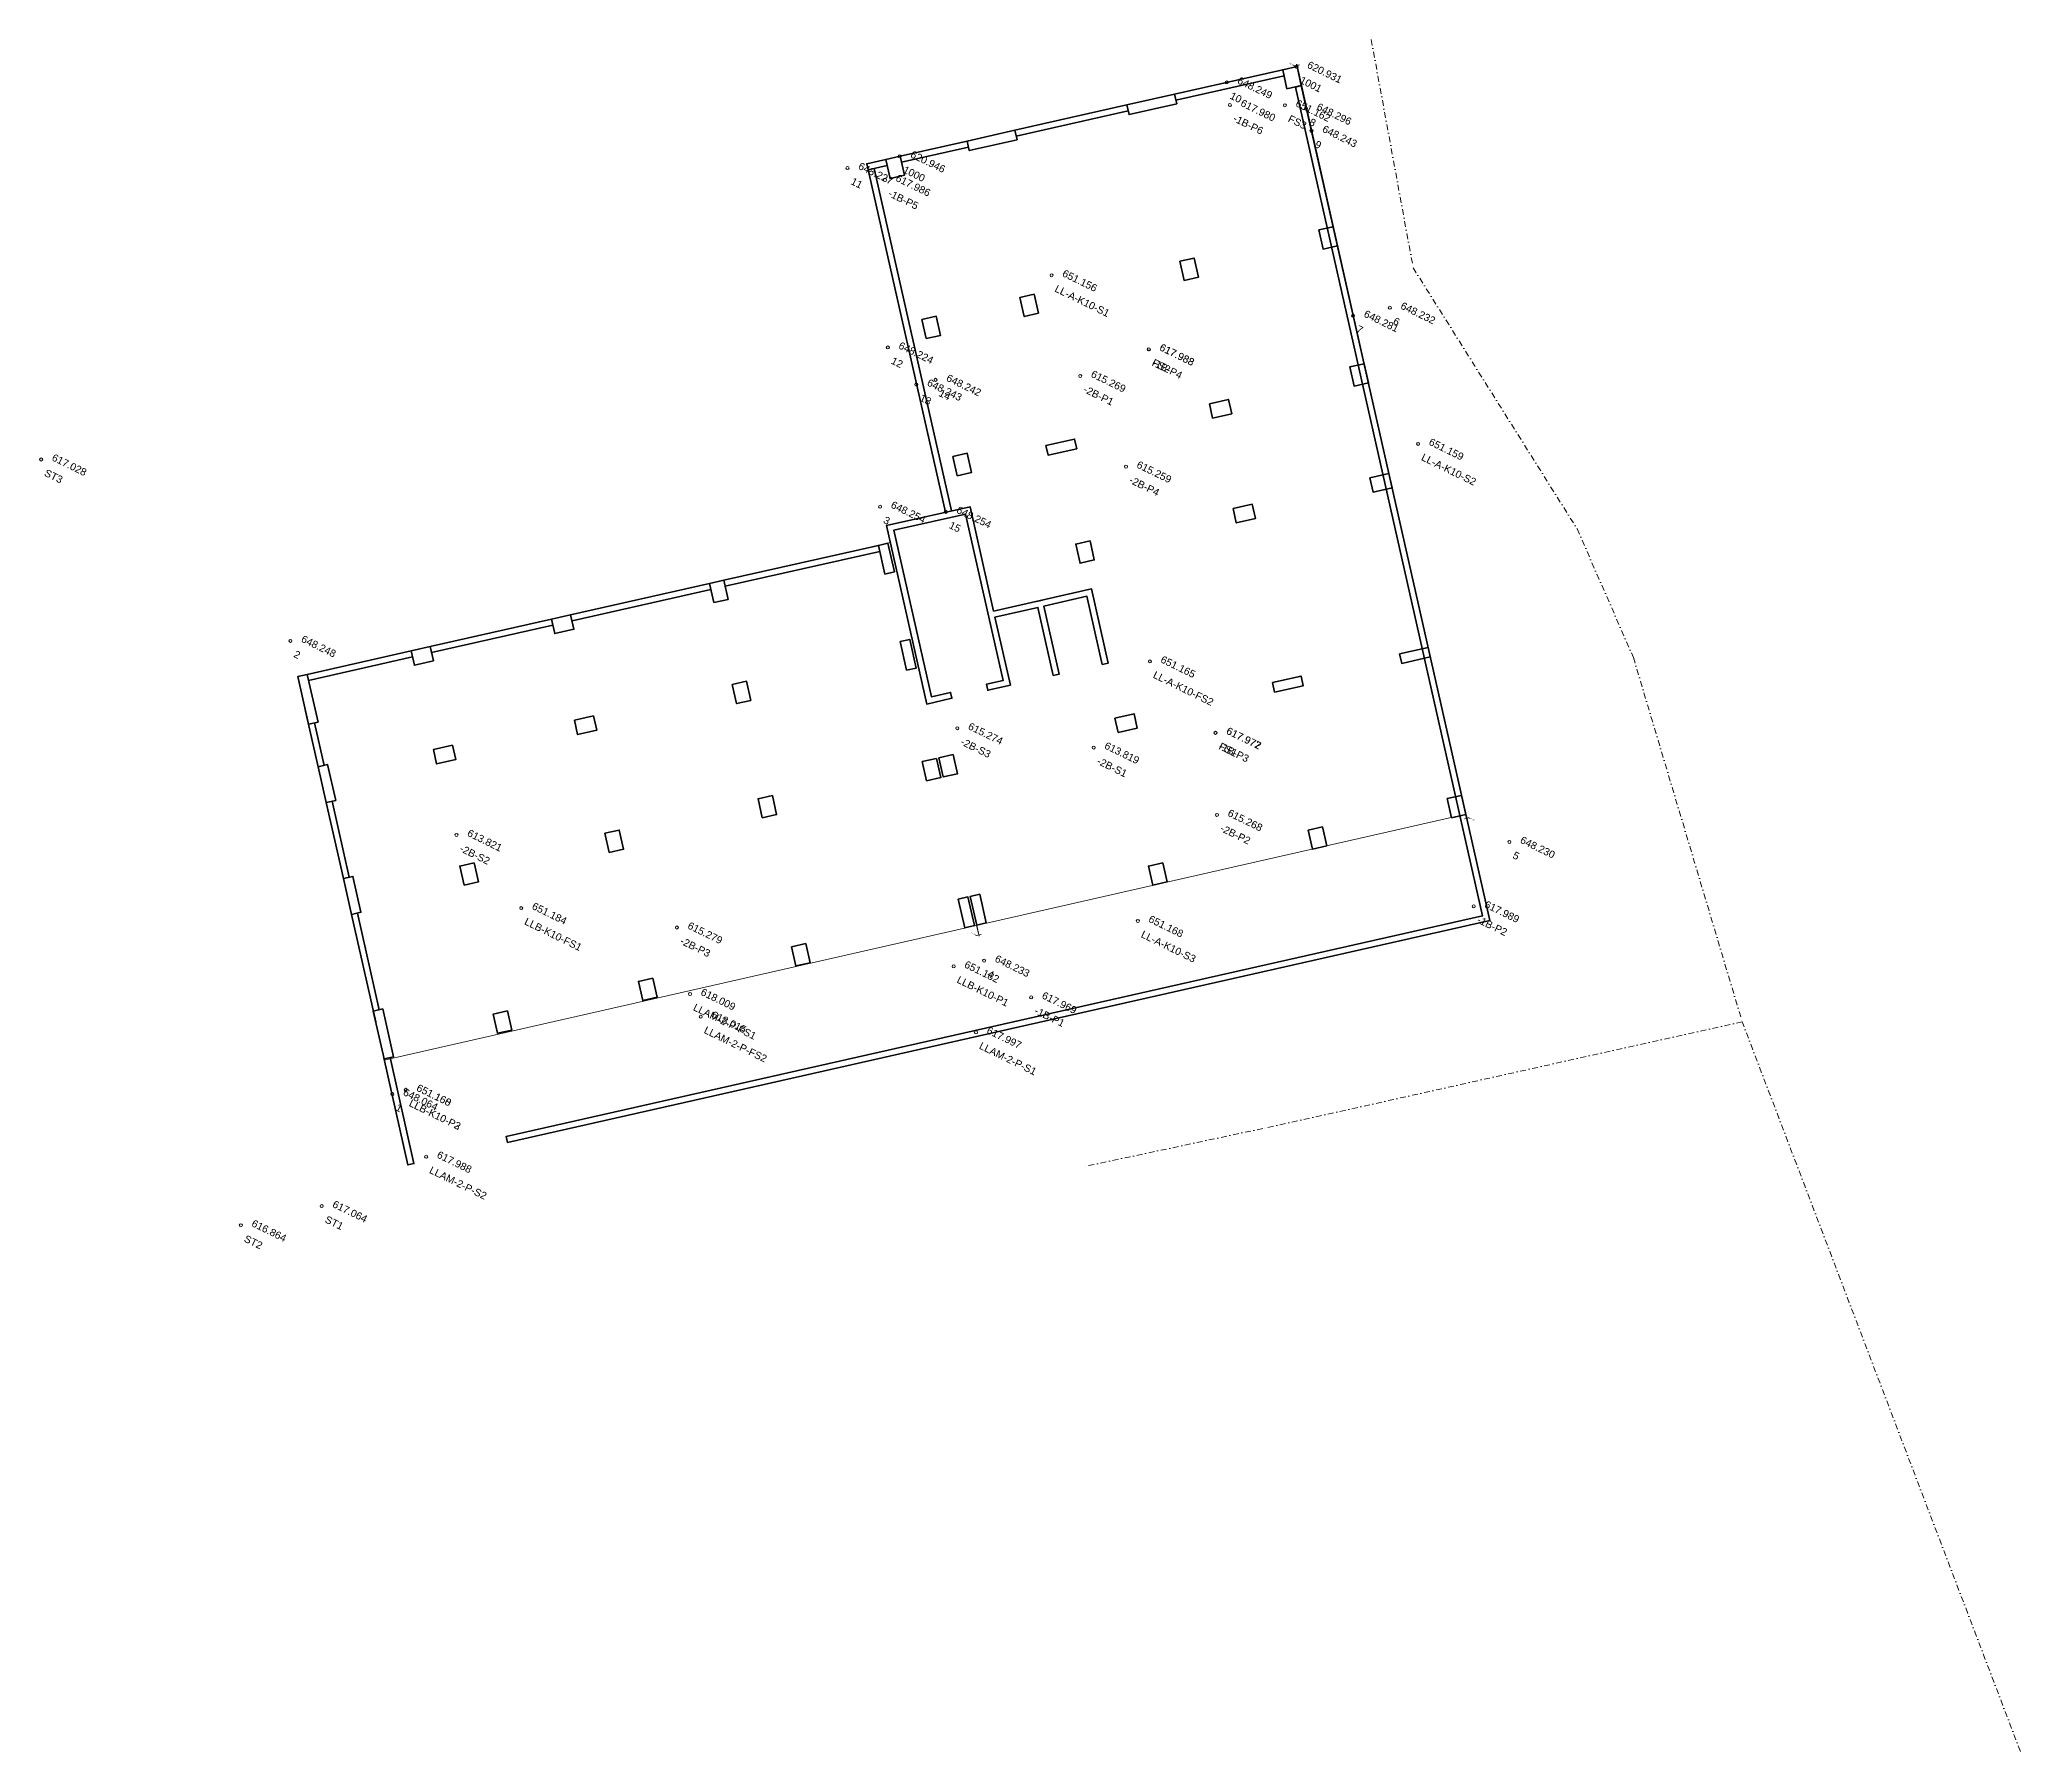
# Model space of a CAD drawing. Header units: millimetres. Extents: x -7085 to 122800, y -120799 to 121915.
# Drawn here: x 24109 to 105010, y 52000 to 121915 of the extents above; entities that cross this region are included whole.
import ezdxf

# ---------------------------------------------------------------- set-up
doc = ezdxf.new("R2010")
doc.units = ezdxf.units.MM
doc.header["$MEASUREMENT"] = 0
doc.linetypes.add('Dot & Dashed', pattern=[502.708322, 238.125, -132.291667, 0, -132.291655])
for name, color, linetype, lineweight in [('A - objekti 1 gjendja faktike_Pen_No__1', 7, 'Continuous', 13), ('A - objekti 1 gjendja faktike_Pen_No__2', 8, 'Continuous', 15), ('A - objekti 1 gjendja faktike_Pen_No__7', 7, 'Continuous', 35)]:
    doc.layers.add(name, color=color, linetype=linetype, lineweight=lineweight)
for name, color, linetype, lineweight, true_color in [('A - objekti 1 gjendja faktike_Pen_No__210', 7, 'Continuous', 0, 0xe8e8e8), ('A - objekti 1 gjendja faktike_Pen_No__3', 7, 'Continuous', 18, 0xff6600), ('A - objekti 1 gjendja faktike_Pen_No__4', 7, 'Continuous', 20, 0x029e21), ('A - objekti 1 gjendja faktike_Pen_No__8', 7, 'Continuous', 35, 0xa80f02)]:
    doc.layers.add(name, color=color, linetype=linetype, lineweight=lineweight, true_color=true_color)
doc.styles.add('GENERATED_STYLE_1', font='')
doc.styles.get('GENERATED_STYLE_1').set_extended_font_data('Arial')

msp = doc.modelspace()

# ---------------------------------------------------------------- hatches: boundary and pattern name
at = {"layer": 'A - objekti 1 gjendja faktike_Pen_No__1', "linetype": 'Continuous', "lineweight": 13}
for points in [[(75408.8, 120859.2), (75412.1, 120844.6), (75454.3, 120861.8)], [(75516.1, 120883.5), (75473.8, 120866.2), (75519.4, 120868.8)], [(82351.7, 90111.9), (82355, 90097.2), (82397.3, 90114.4)], [(82441.4, 90132.1), (82399.2, 90114.9), (82444.8, 90117.5)], [(62422.3, 85341.1), (62425.6, 85326.5), (62467.9, 85343.7)], [(62515, 85362), (62472.8, 85344.8), (62518.3, 85347.4)]]:
    msp.add_hatch(color=7, dxfattribs=at).paths.add_polyline_path(points)

# ---------------------------------------------------------------- linework, layer by layer
at = {"layer": 'A - objekti 1 gjendja faktike_Pen_No__1', "color": 7, "linetype": 'Continuous', "lineweight": 13}
for p, q in [((75484.5, 120818.8), (59256.3, 117154.4)), ((75366.5, 120842), (75326.1, 120861.8)), ((75410.4, 120851.9), (75366.5, 120842)), ((75461.6, 120829.7), (75444.4, 120905.7)), ((75454.3, 120861.8), (75454.3, 120861.8)), ((75481.1, 120834.1), (75463.9, 120910.1)), ((75465, 120814.4), (75465, 120814.4)), ((75484.5, 120818.8), (75484.6, 120818.8)), ((75484.5, 120818.8), (75484.6, 120818.8)), ((75484.5, 120818.8), (82365.1, 90265.7)), ((75517.7, 120876.1), (75561.6, 120886)), ((57890.7, 116846), (59256.3, 117154.4)), ((61106.7, 102607.8), (57890.7, 116846)), ((59256.3, 117154.4), (59256.4, 117154.4)), ((58696.7, 102063.5), (61106.7, 102607.8)), ((58853.5, 101369.3), (58696.7, 102063.5)), ((34649.3, 95901), (58853.5, 101369.3)), ((38187.2, 80233.4), (34649.3, 95901)), ((82361.3, 90273.6), (38188.1, 80233.6)), ((82353.4, 90104.5), (82309.5, 90094.6)), ((82363.2, 90265.3), (82363.2, 90265.2)), ((82365.1, 90265.7), (82365.2, 90265.7)), ((82365.1, 90265.7), (82365.2, 90265.7)), ((82366.6, 90250), (82407.2, 90070.6)), ((82368.6, 90250.5), (82409.1, 90071)), ((82399.2, 90114.9), (82399.2, 90114.9)), ((82443.1, 90124.8), (82487, 90134.7)), ((82487, 90134.7), (82527.4, 90115)), ((62380.1, 85323.9), (62339.7, 85343.6)), ((62376.7, 85747.4), (62376.8, 85747.3)), ((62376.7, 85747.4), (62376.8, 85747.3)), ((62424, 85333.8), (62380.1, 85323.9)), ((62380.2, 85732.1), (62477.8, 85299.8)), ((62381.6, 85748.5), (62381.6, 85748.4)), ((62385, 85733.2), (62482.7, 85300.9)), ((62467.9, 85343.7), (62467.9, 85343.7)), ((62516.7, 85354.7), (62560.5, 85364.6))]:
    msp.add_line(p, q, dxfattribs=at)
at = {"layer": 'A - objekti 1 gjendja faktike_Pen_No__2', "color": 8, "linetype": 'Dot & Dashed', "lineweight": 15}
for points in [[(80209.5, 112593.1), (86906.4, 101929.6)], [(86906.4, 101929.6), (89203.6, 96677.6)], [(89203.6, 96677.6), (93649.7, 81793.7)], [(93649.7, 81793.7), (74068.7, 77440.5)], [(105010.1, 51999.7), (93649.7, 81793.7)], [(74068.7, 77440.5), (66808.9, 75893.1)]]:
    msp.add_lwpolyline(points, dxfattribs=at)
at = {"layer": 'A - objekti 1 gjendja faktike_Pen_No__210', "color": 254, "linetype": 'Continuous', "lineweight": 0, "true_color": 0xe8e8e8}
for p, q in [((72594.3, 120166), (72594.4, 120166)), ((75831.3, 119093.8), (75831.3, 119093.8)), ((76057.8, 118183.9), (76057.8, 118183.9)), ((57106.2, 116669.6), (57106.2, 116669.6)), ((79256.9, 110965.1), (79257, 110965.1)), ((77757.2, 110636.2), (77757.3, 110636.2)), ((58753.5, 109341), (58753.6, 109341)), ((59918.9, 107826.5), (59918.9, 107826.5)), ((60702, 108019.2), (60702.1, 108019.2)), ((58438.1, 102835.9), (58438.2, 102835.8)), ((61118.5, 102626.7), (61118.6, 102626.7)), ((34354.3, 97356.4), (34354.3, 97356.4)), ((84141.6, 89144.2), (84141.7, 89144.1)), ((62685.8, 84298.1), (62685.8, 84298.1)), ((38515.8, 78842.9), (38515.8, 78842.9))]:
    msp.add_line(p, q, dxfattribs=at)
for centre in [(72594.3, 120166), (75831.3, 119093.8), (76057.8, 118183.9), (57106.2, 116669.6), (79256.9, 110965.1), (77757.2, 110636.2), (58753.5, 109341), (59918.9, 107826.5), (60702, 108019.2), (58438.1, 102835.9), (61118.5, 102626.7), (34354.3, 97356.4), (84141.6, 89144.2), (62685.8, 84298.1), (38515.8, 78842.9)]:
    msp.add_circle(centre, 62.5, dxfattribs=at)
at = {"layer": 'A - objekti 1 gjendja faktike_Pen_No__3', "color": 30, "linetype": 'Continuous', "lineweight": 18, "true_color": 0xff6600}
for p, q in [((75444.1, 120804.5), (75444.2, 120804.5)), ((72722.6, 119244.1), (72722.6, 119244.1)), ((74970, 119230.9), (74970.1, 119230.9)), ((59239.2, 117146.5), (59239.2, 117146.5)), ((58633.9, 116181.2), (58633.9, 116181.2)), ((65439.3, 112289.8), (65439.4, 112289.8)), ((69411.3, 109269), (69411.3, 109269)), ((69411.8, 109263.2), (69411.8, 109263.1)), ((66610.3, 108177), (66610.4, 108176.9)), ((80411.1, 105403.5), (80411.1, 105403.5)), ((24171.2, 104765.1), (24171.2, 104765.1)), ((68477.5, 104475.1), (68477.6, 104475.1)), ((69455.7, 96517.5), (69455.8, 96517.4)), ((61593, 93788.8), (61593.1, 93788.7)), ((72135.1, 93603), (72135.1, 93602.9)), ((72140.9, 93599), (72141, 93599)), ((67162, 92999.3), (67162, 92999.3)), ((72195.9, 90249.7), (72195.9, 90249.7)), ((41135.9, 89428.5), (41136, 89428.5)), ((43778.4, 86443), (43778.4, 86443)), ((68962.7, 85918.5), (68962.8, 85918.5)), ((82683.8, 86512), (82683.8, 86512)), ((50137.6, 85649.1), (50137.6, 85649.1)), ((61440.1, 84061), (61440.2, 84061)), ((50672.5, 82935.7), (50672.5, 82935.7)), ((64607.3, 82795.8), (64607.3, 82795.8)), ((51112, 82006.3), (51112.1, 82006.3)), ((62353.2, 81367.5), (62353.2, 81367.5)), ((39062.5, 79021), (39062.5, 79020.9)), ((39064.7, 79021), (39064.8, 79021)), ((39896.7, 76289.2), (39896.8, 76289.2)), ((35631.4, 74271.1), (35631.5, 74271.1)), ((32328.1, 73485.8), (32328.2, 73485.8))]:
    msp.add_line(p, q, dxfattribs=at)
for centre in [(75444.1, 120804.5), (72722.6, 119244.1), (74970, 119230.9), (59239.2, 117146.5), (58633.9, 116181.2), (65439.3, 112289.8), (69411.3, 109269), (69411.8, 109263.2), (66610.3, 108177), (80411.1, 105403.5), (24171.2, 104765.1), (68477.5, 104475.1), (69455.7, 96517.5), (61593, 93788.8), (67162, 92999.3), (72135.1, 93603), (72140.9, 93599), (72195.9, 90249.7), (41135.9, 89428.5), (82683.8, 86512), (43778.4, 86443), (68962.7, 85918.5), (50137.6, 85649.1), (61440.1, 84061), (50672.5, 82935.7), (64607.3, 82795.8), (51112, 82006.3), (62353.2, 81367.5), (39062.5, 79021), (39064.7, 79021), (39896.7, 76289.2), (35631.4, 74271.1), (32328.1, 73485.8)]:
    msp.add_circle(centre, 62.5, dxfattribs=at)
at = {"layer": 'A - objekti 1 gjendja faktike_Pen_No__4', "color": 104, "linetype": 'Dot & Dashed', "lineweight": 20, "true_color": 0x029e21}
msp.add_lwpolyline([(78496.7, 121914.9), (80209.5, 112593.1)], dxfattribs=at)
at = {"layer": 'A - objekti 1 gjendja faktike_Pen_No__7', "color": 7, "linetype": 'Continuous', "lineweight": 35}
for p, q in [((65073.4, 99025.1), (64829.5, 98970.1)), ((62834.6, 95341.5), (62870.7, 95349.7)), ((62834.6, 95341.5), (62870.7, 95349.7))]:
    msp.add_line(p, q, dxfattribs=at)
at = {"layer": 'A - objekti 1 gjendja faktike_Pen_No__8', "color": 14, "linetype": 'Continuous', "lineweight": 35, "true_color": 0xa80f02}
msp.add_line((61350.5, 102662.8), (58190.5, 116657.4), dxfattribs=at)
at = {"layer": 'A - objekti 1 gjendja faktike_Pen_No__8', "color": 14, "linetype": 'Continuous', "lineweight": 35, "true_color": 0xa80f02, "flags": 128}
for points in [[(74879.7, 120682.3), (70467, 119685.8)], [(70522.1, 119441.6), (74934.9, 120438)], [(68516.1, 119245.3), (63941.5, 118212.3)], [(63996.6, 117968.1), (68571.2, 119001.1)], [(61990.6, 117771.8), (59256.3, 117154.4)], [(59311.5, 116910.2), (62045.8, 117527.6)], [(57890.7, 116846), (61106.7, 102607.7)], [(58369.2, 101257.1), (52051.2, 99830.5)], [(52106.2, 99586.6), (58424.3, 101013.3)], [(51465.9, 99698.3), (45798.5, 98418.6)], [(45853.6, 98174.7), (51521, 99454.5)], [(45018.2, 98242.4), (40062.9, 97123.5)], [(40118, 96879.6), (45073.2, 97998.5)], [(39282.6, 96947.3), (35039.5, 95989.1)], [(35094.6, 95745.3), (39337.6, 96703.4)], [(34969.6, 94486.8), (35482.5, 92215.2)], [(35334.6, 94005.4), (35726.4, 92270.2)], [(35812.1, 90751.8), (36513.6, 87648.7)], [(36757.5, 87703.8), (36056.8, 90807.1)], [(36844.1, 86185.5), (37835.5, 81794.8)], [(37980.3, 82288.8), (37087.9, 86240.6)], [(38165.9, 80331.6), (39154.2, 75955), (39398, 76010), (38420.8, 80338)]]:
    msp.add_lwpolyline(points, dxfattribs=at)
for points in [[(75055.9, 119901.9), (75641.2, 120034.1), (75465, 120814.4), (74879.7, 120682.3)], [(68516.1, 119245.3), (68604.2, 118855.1), (70555.1, 119295.6), (70467, 119685.8)], [(61990.6, 117771.8), (62078.7, 117381.6), (64029.6, 117822.2), (63941.5, 118212.3)], [(57945.9, 116601.8), (58726.2, 116778), (58671.1, 117022.2), (57890.7, 116846)], [(59256.3, 117154.4), (58671.1, 117022.2), (58847.3, 116241.9), (59432.5, 116374)], [(76941.8, 114274.3), (76356.5, 114142.1), (76532.8, 113361.7), (77118, 113493.9)], [(70675.7, 112859.3), (70851.9, 112079), (71437.2, 112211.1), (71261, 112991.5)], [(64911.7, 110737.6), (64735.5, 111518), (64150.2, 111385.8), (64326.4, 110605.5)], [(60324.1, 109701.7), (60909.3, 109833.9), (60733.1, 110614.2), (60147.9, 110482.1)], [(78205.7, 108677.2), (77620.4, 108545), (77796.6, 107764.6), (78381.9, 107896.8)], [(71886.1, 107045.1), (72018.2, 106459.8), (72798.6, 106636), (72666.4, 107221.3)], [(65209.6, 105332.5), (65297.7, 104942.3), (66468.2, 105206.6), (66380.1, 105596.8)], [(61587.9, 104104.6), (62173.2, 104236.8), (61997, 105017.1), (61411.7, 104885)], [(78436.8, 104021.7), (78568.9, 103436.5), (79349.3, 103612.7), (79217.1, 104197.9)], [(63073.7, 98573.6), (67073, 99476.7), (67755.8, 96452.8), (67512, 96397.7), (66884.2, 99177.7), (65128.4, 98781.3), (65756.2, 96001.3), (65512.3, 95946.2), (64884.6, 98726.2), (63128.8, 98329.7), (63756.5, 95549.7), (62834.6, 95341.5), (62779.5, 95585.4), (63457.6, 95738.5), (61922.8, 102535.7), (58996.4, 101874.9), (60531.3, 95077.7), (61316.3, 95255), (61371.4, 95011.2), (60342.5, 94778.8), (58696.7, 102063.5), (62111.6, 102834.6)], [(72853.4, 102761), (72985.6, 102175.7), (73766, 102351.9), (73633.8, 102937.2)], [(58633.5, 100086.6), (59023.7, 100174.7), (58759.4, 101345.2), (58369.2, 101257.1)], [(67010.8, 101441.7), (66425.5, 101309.5), (66601.7, 100529.2), (67187, 100661.3)], [(51642.1, 98918), (51465.9, 99698.3), (52051.2, 99830.5), (52227.4, 99050.1)], [(45018.2, 98242.4), (45798.5, 98418.6), (45930.7, 97833.3), (45150.3, 97657.1)], [(40195.1, 96538.2), (40062.9, 97123.5), (39282.6, 96947.3), (39414.7, 96362)], [(59520.9, 96156.7), (59911.1, 96244.8), (59646.8, 97415.3), (59256.6, 97327.2)], [(79651.6, 96825.7), (79739.7, 96435.5), (80910.2, 96699.8), (80822.1, 97090)], [(35089.9, 93950.2), (35480, 94038.3), (35039.5, 95989.1), (34649.3, 95901)], [(53158.8, 94925.1), (52573.6, 94793), (52397.4, 95573.3), (52982.6, 95705.5)], [(74458.5, 95653), (74546.6, 95262.8), (75717.1, 95527.2), (75629, 95917.3)], [(45949.6, 94117.4), (46081.8, 93532.1), (46862.1, 93708.3), (46730, 94293.6)], [(68030.6, 94201.6), (68162.7, 93616.3), (68943.1, 93792.5), (68810.9, 94377.8)], [(40972.3, 93096), (41104.5, 92510.7), (40324.1, 92334.5), (40192, 92919.8)], [(35812.1, 90751.8), (35481.7, 92215), (35871.9, 92303.1), (36202.3, 90839.9)], [(60744, 92556.2), (60158.7, 92424.1), (60335, 91643.7), (60920.2, 91775.9)], [(60744, 92556.2), (60158.7, 92424.1), (60335, 91643.7), (60920.2, 91775.9)], [(61424.8, 92709.9), (60839.5, 92577.8), (61015.7, 91797.4), (61601, 91929.6)], [(53626.7, 90128.9), (54212, 90261.1), (54035.8, 91041.5), (53450.5, 90909.3)], [(82187, 91045.6), (81601.7, 90913.5), (81777.9, 90133.1), (82363.2, 90265.3)], [(47197.9, 89497.4), (47783.1, 89629.6), (47959.3, 88849.2), (47374.1, 88717)], [(76506.1, 89762.8), (75920.9, 89630.7), (76097.1, 88850.3), (76682.3, 88982.5)], [(41443.4, 87377.9), (41267.2, 88158.2), (41852.4, 88290.4), (42028.7, 87510)], [(69980.7, 88289.4), (69395.4, 88157.2), (69571.6, 87376.8), (70156.9, 87509)], [(36513.6, 87648.7), (36903, 87736.6), (37233.4, 86273.4), (36843.2, 86185.3)], [(61895.9, 85638.8), (62286.1, 85726.9), (62021.8, 86897.4), (61631.6, 86809.3)], [(61631.6, 86809.3), (62021.8, 86897.4), (62286.1, 85726.9), (61895.9, 85638.8)], [(62381.6, 85748.5), (62771.8, 85836.6), (62507.5, 87007.1), (62117.3, 86919)], [(54816.5, 84860.5), (54992.7, 84079.9), (55578.2, 84212.3), (55401.7, 84992)], [(49149, 83580.6), (49325.2, 82800.3), (48740, 82668.1), (48563.8, 83448.5)], [(38176.1, 80282.7), (38566.2, 80370.8), (38125.7, 82321.7), (37735.5, 82233.6)], [(37735.5, 82233.6), (38125.7, 82321.7), (38566.2, 80370.8), (38176.1, 80282.7)], [(43218.5, 82241.1), (43394.6, 81460.5), (42809.5, 81329.1), (42632.9, 82108.8)]]:
    msp.add_lwpolyline(points, close=True, dxfattribs=at)
at = {"layer": 'A - objekti 1 gjendja faktike_Pen_No__8', "color": 14, "linetype": 'Continuous', "lineweight": 35, "true_color": 0xa80f02}
msp.add_lwpolyline([(43222.2, 76873.6), (83341.5, 85932.8), (75641.2, 120034.1), (75397.4, 119979), (83042.6, 86121.6), (43167.1, 77117.4)], close=True, dxfattribs=at)

# ---------------------------------------------------------------- texts
at = {"layer": 'A - objekti 1 gjendja faktike_Pen_No__1', "color": 7, "linetype": 'Continuous', "lineweight": 13, "char_height": 45, "attachment_point": 7, "rotation": 333.954051, "style": 'GENERATED_STYLE_1'}
for s, insert in [('\\A1;{\\pql;\\fArial|b0|i0|c0|p34;0.0200}', (75128, 120934.4)), ('\\A1;{\\pql;\\fArial|b0|i0|c0|p34;0.0020}', (82537.5, 90085.9)), ('\\A1;{\\pql;\\fArial|b0|i0|c0|p34;0.0050}', (62141.6, 85416.3))]:
    msp.add_mtext(s, dxfattribs=dict(at, insert=insert))
at = {"layer": 'A - objekti 1 gjendja faktike_Pen_No__210', "color": 254, "linetype": 'Continuous', "lineweight": 0, "true_color": 0xe8e8e8, "char_height": 300, "attachment_point": 7, "rotation": 333.954051, "style": 'GENERATED_STYLE_1'}
for s, insert in [('\\A1;{\\pql;\\fArial|b0|i0|c0|p34;10}', (72694, 119515.8)), ('\\A1;{\\pql;\\fArial|b0|i0|c0|p34;648.249}', (72999.2, 120140.4)), ('\\A1;{\\pql;\\fArial|b0|i0|c0|p34;648.296}', (76236.2, 119068.2)), ('\\A1;{\\pql;\\fArial|b0|i0|c0|p34;8}', (75930.9, 118443.6)), ('\\A1;{\\pql;\\fArial|b0|i0|c0|p34;648.243}', (76462.6, 118158.2)), ('\\A1;{\\pql;\\fArial|b0|i0|c0|p34;9}', (76157.4, 117533.7)), ('\\A1;{\\pql;\\fArial|b0|i0|c0|p34;648.227}', (57511.1, 116644)), ('\\A1;{\\pql;\\fArial|b0|i0|c0|p34;11}', (57208, 116023.9)), ('\\A1;{\\pql;\\fArial|b0|i0|c0|p34;648.281}', (78162.1, 110610.6)), ('\\A1;{\\pql;\\fArial|b0|i0|c0|p34;648.232}', (79661.7, 110939.3)), ('\\A1;{\\pql;\\fArial|b0|i0|c0|p34;7}', (77859.6, 109991.6)), ('\\A1;{\\pql;\\fArial|b0|i0|c0|p34;6}', (79356.5, 110314.8)), ('\\A1;{\\pql;\\fArial|b0|i0|c0|p34;648.224}', (59158.4, 109315.4)), ('\\A1;{\\pql;\\fArial|b0|i0|c0|p34;12}', (58855.4, 108695.3)), ('\\A1;{\\pql;\\fArial|b0|i0|c0|p34;648.243}', (60323.7, 107800.7)), ('\\A1;{\\pql;\\fArial|b0|i0|c0|p34;648.242}', (61106.9, 107993.6)), ('\\A1;{\\pql;\\fArial|b0|i0|c0|p34;13}', (60018.4, 107176.1)), ('\\A1;{\\pql;\\fArial|b0|i0|c0|p34;14}', (60803.8, 107373.5)), ('\\A1;{\\pql;\\fArial|b0|i0|c0|p34;648.254}', (58843, 102810.3)), ('\\A1;{\\pql;\\fArial|b0|i0|c0|p34;648.254}', (61523.4, 102601.1)), ('\\A1;{\\pql;\\fArial|b0|i0|c0|p34;3}', (58537.7, 102185.5)), ('\\A1;{\\pql;\\fArial|b0|i0|c0|p34;15}', (61218.2, 101976.5)), ('\\A1;{\\pql;\\fArial|b0|i0|c0|p34;648.248}', (34759.1, 97330.8)), ('\\A1;{\\pql;\\fArial|b0|i0|c0|p34;2}', (34456.1, 96710.7)), ('\\A1;{\\pql;\\fArial|b0|i0|c0|p34;648.230}', (84546.4, 89118.4)), ('\\A1;{\\pql;\\fArial|b0|i0|c0|p34;5}', (84241.8, 88495)), ('\\A1;{\\pql;\\fArial|b0|i0|c0|p34;648.233}', (63090.5, 84272.3)), ('\\A1;{\\pql;\\fArial|b0|i0|c0|p34;4}', (62788, 83653.4)), ('\\A1;{\\pql;\\fArial|b0|i0|c0|p34;648.064}', (38920.7, 78817.3)), ('\\A1;{\\pql;\\fArial|b0|i0|c0|p34;1}', (38617.6, 78197.2))]:
    msp.add_mtext(s, dxfattribs=dict(at, insert=insert))
at = {"layer": 'A - objekti 1 gjendja faktike_Pen_No__3', "color": 30, "linetype": 'Continuous', "lineweight": 18, "true_color": 0xff6600, "char_height": 300, "attachment_point": 7, "rotation": 333.954051, "style": 'GENERATED_STYLE_1'}
for s, insert in [('\\A1;{\\pql;\\fArial|b0|i0|c0|p34;620.931}', (75848.9, 120778.7)), ('\\A1;{\\pql;\\fArial|b0|i0|c0|p34;1001}', (75543.7, 120154.3)), ('\\A1;{\\pql;\\fArial|b0|i0|c0|p34;617.980}', (73127.4, 119218.5)), ('\\A1;{\\pql;\\fArial|b0|i0|c0|p34;651.162}', (75374.9, 119205.3)), ('\\A1;{\\pql;\\fArial|b0|i0|c0|p34;-1B-P6}', (72822.2, 118593.9)), ('\\A1;{\\pql;\\fArial|b0|i0|c0|p34;FS3}', (75067.9, 118577)), ('\\A1;{\\pql;\\fArial|b0|i0|c0|p34;620.946}', (59644.1, 117120.9)), ('\\A1;{\\pql;\\fArial|b0|i0|c0|p34;1000}', (59338.8, 116496.3)), ('\\A1;{\\pql;\\fArial|b0|i0|c0|p34;-1B-P5}', (58733.5, 115531.1)), ('\\A1;{\\pql;\\fArial|b0|i0|c0|p34;617.986}', (59038.8, 116155.6)), ('\\A1;{\\pql;\\fArial|b0|i0|c0|p34;651.156}', (65844.2, 112264.2)), ('\\A1;{\\pql;\\fArial|b0|i0|c0|p34;LL-A-K10-S1}', (65537.3, 111636.2)), ('\\A1;{\\pql;\\fArial|b0|i0|c0|p34;617.988}', (69816.2, 109243.4)), ('\\A1;{\\pql;\\fArial|b0|i0|c0|p34;617.988}', (69816.7, 109237.6)), ('\\A1;{\\pql;\\fArial|b0|i0|c0|p34;FS2}', (69509.2, 108615.3)), ('\\A1;{\\pql;\\fArial|b0|i0|c0|p34;-1B-P4}', (69513.6, 108617.4)), ('\\A1;{\\pql;\\fArial|b0|i0|c0|p34;-2B-P1}', (66712.1, 107531.2)), ('\\A1;{\\pql;\\fArial|b0|i0|c0|p34;615.269}', (67015.2, 108151.4)), ('\\A1;{\\pql;\\fArial|b0|i0|c0|p34;651.159}', (80816, 105377.9)), ('\\A1;{\\pql;\\fArial|b0|i0|c0|p34;617.028}', (24576.1, 104739.5)), ('\\A1;{\\pql;\\fArial|b0|i0|c0|p34;615.259}', (68882.4, 104449.5)), ('\\A1;{\\pql;\\fArial|b0|i0|c0|p34;LL-A-K10-S2}', (80509, 104749.8)), ('\\A1;{\\pql;\\fArial|b0|i0|c0|p34;ST3}', (24269, 104111.3)), ('\\A1;{\\pql;\\fArial|b0|i0|c0|p34;-2B-P4}', (68579.3, 103829.4)), ('\\A1;{\\pql;\\fArial|b0|i0|c0|p34;651.165}', (69860.6, 96491.9)), ('\\A1;{\\pql;\\fArial|b0|i0|c0|p34;LL-A-K10-FS2}', (69553.6, 95863.8)), ('\\A1;{\\pql;\\fArial|b0|i0|c0|p34;615.274}', (61997.9, 93763.2)), ('\\A1;{\\pql;\\fArial|b0|i0|c0|p34;-2B-S3}', (61690.9, 93134.9)), ('\\A1;{\\pql;\\fArial|b0|i0|c0|p34;613.819}', (67566.8, 92973.5)), ('\\A1;{\\pql;\\fArial|b0|i0|c0|p34;FS1}', (72238.9, 92945.3)), ('\\A1;{\\pql;\\fArial|b0|i0|c0|p34;-1B-P3}', (72234.6, 92952.6)), ('\\A1;{\\pql;\\fArial|b0|i0|c0|p34;617.977}', (72540, 93577.4)), ('\\A1;{\\pql;\\fArial|b0|i0|c0|p34;617.972}', (72545.8, 93573.4)), ('\\A1;{\\pql;\\fArial|b0|i0|c0|p34;-2B-S1}', (67259.9, 92345.6)), ('\\A1;{\\pql;\\fArial|b0|i0|c0|p34;615.268}', (72600.8, 90224.1)), ('\\A1;{\\pql;\\fArial|b0|i0|c0|p34;613.821}', (41540.7, 89402.7)), ('\\A1;{\\pql;\\fArial|b0|i0|c0|p34;-2B-P2}', (72297.7, 89604)), ('\\A1;{\\pql;\\fArial|b0|i0|c0|p34;-2B-S2}', (41233.8, 88774.8)), ('\\A1;{\\pql;\\fArial|b0|i0|c0|p34;651.184}', (44183.3, 86417.4)), ('\\A1;{\\pql;\\fArial|b0|i0|c0|p34;617.989}', (83088.7, 86486.4)), ('\\A1;{\\pql;\\fArial|b0|i0|c0|p34;LLB-K10-FS1}', (43876.3, 85789.4)), ('\\A1;{\\pql;\\fArial|b0|i0|c0|p34;615.279}', (50542.5, 85623.5)), ('\\A1;{\\pql;\\fArial|b0|i0|c0|p34;651.168}', (69367.6, 85892.9)), ('\\A1;{\\pql;\\fArial|b0|i0|c0|p34;-1B-P2}', (82785.6, 85866.2)), ('\\A1;{\\pql;\\fArial|b0|i0|c0|p34;-2B-P3}', (50237.2, 84998.8)), ('\\A1;{\\pql;\\fArial|b0|i0|c0|p34;LL-A-K10-S3}', (69060.6, 85264.7)), ('\\A1;{\\pql;\\fArial|b0|i0|c0|p34;651.182}', (61845, 84035.4)), ('\\A1;{\\pql;\\fArial|b0|i0|c0|p34;LLB-K10-P1}', (61539.8, 83410.8)), ('\\A1;{\\pql;\\fArial|b0|i0|c0|p34;LLAM-2-P-FS1}', (50770.4, 82282)), ('\\A1;{\\pql;\\fArial|b0|i0|c0|p34;618.009}', (51077.4, 82910.1)), ('\\A1;{\\pql;\\fArial|b0|i0|c0|p34;617.969}', (65012.1, 82770.2)), ('\\A1;{\\pql;\\fArial|b0|i0|c0|p34;618.015}', (51516.9, 81980.7)), ('\\A1;{\\pql;\\fArial|b0|i0|c0|p34;-1B-P1}', (64709.1, 82150.1)), ('\\A1;{\\pql;\\fArial|b0|i0|c0|p34;LLAM-2-P-FS2}', (51210, 81352.6)), ('\\A1;{\\pql;\\fArial|b0|i0|c0|p34;LLAM-2-P-S1}', (62451.1, 80713.9)), ('\\A1;{\\pql;\\fArial|b0|i0|c0|p34;617.997}', (62758.1, 81341.9)), ('\\A1;{\\pql;\\fArial|b0|i0|c0|p34;LLB-K10-P2}', (39162.1, 78370.8)), ('\\A1;{\\pql;\\fArial|b0|i0|c0|p34;LLB-K10-P3}', (39164.3, 78370.6)), ('\\A1;{\\pql;\\fArial|b0|i0|c0|p34;651.160}', (39467.4, 78995.4)), ('\\A1;{\\pql;\\fArial|b0|i0|c0|p34;651.168}', (39469.6, 78995.4)), ('\\A1;{\\pql;\\fArial|b0|i0|c0|p34;617.988}', (40301.6, 76263.6)), ('\\A1;{\\pql;\\fArial|b0|i0|c0|p34;LLAM-2-P-S2}', (39994.6, 75635.6)), ('\\A1;{\\pql;\\fArial|b0|i0|c0|p34;617.064}', (36036.3, 74245.5)), ('\\A1;{\\pql;\\fArial|b0|i0|c0|p34;616.864}', (32733, 73460.2)), ('\\A1;{\\pql;\\fArial|b0|i0|c0|p34;ST1}', (35729.3, 73617.5)), ('\\A1;{\\pql;\\fArial|b0|i0|c0|p34;ST2}', (32426, 72832.2))]:
    msp.add_mtext(s, dxfattribs=dict(at, insert=insert))

doc.saveas('drawing.dxf')
